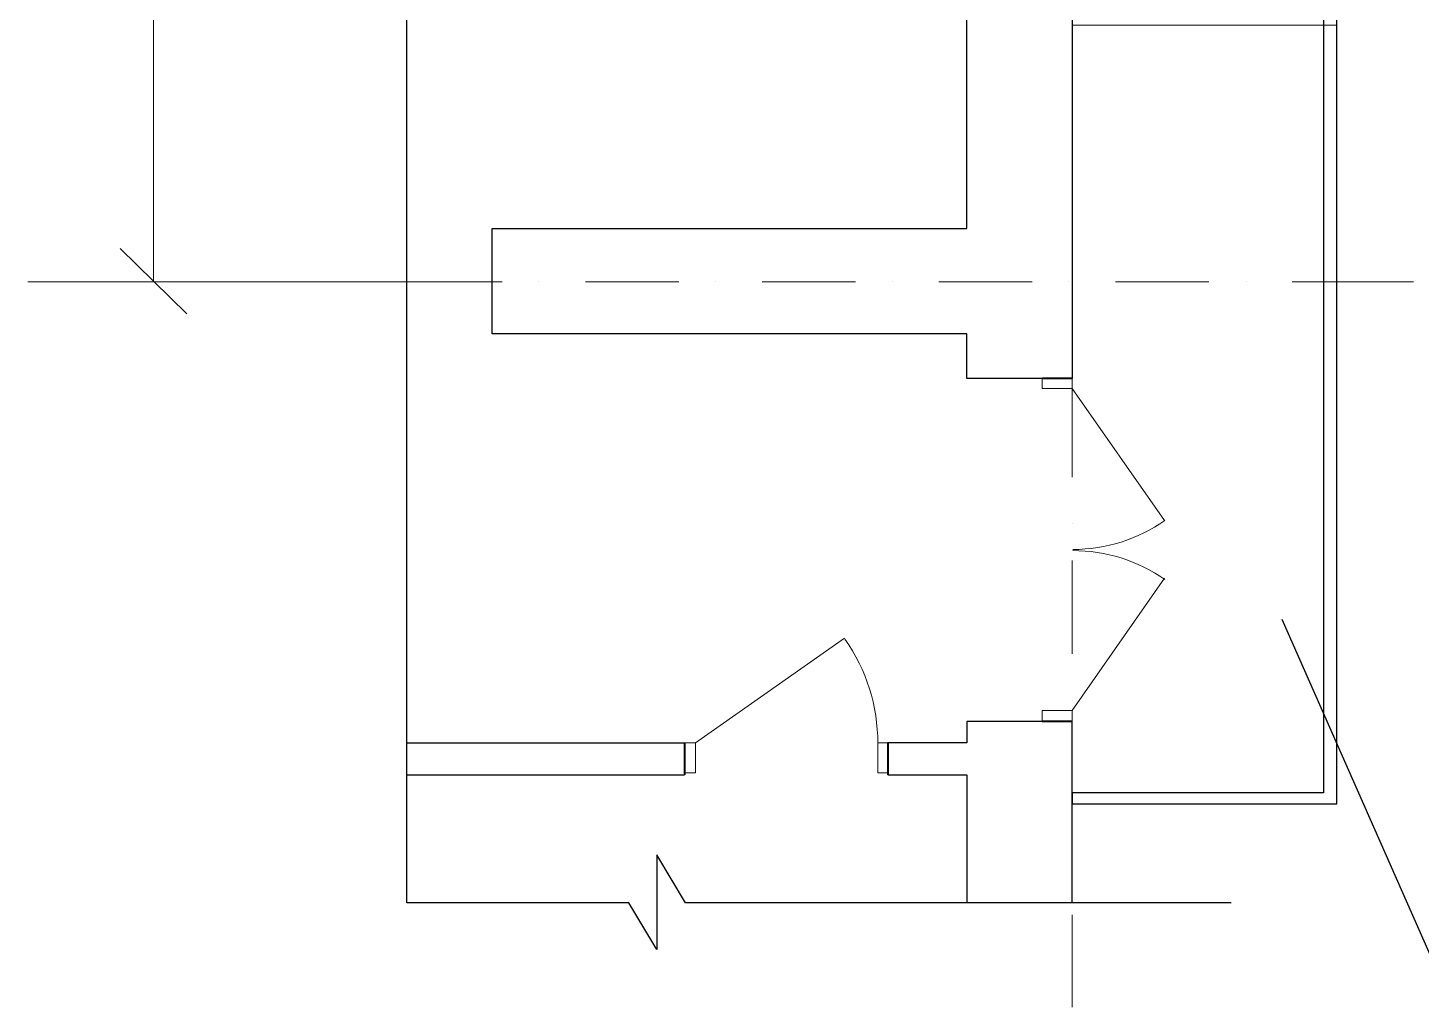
# Model space of a CAD drawing. Header units: millimetres. Extents: x 1372 to 666090, y 1285 to 31551.
# Drawn here: x 553660 to 558890, y 17169 to 20846 of the extents above; entities that cross this region are included whole.
import ezdxf

# ---------------------------------------------------------------- set-up
doc = ezdxf.new("R2010")
doc.units = ezdxf.units.MM
for name, color, linetype in [('PDF _0', 7, 'Continuous'), ('PDF _Аннотация - Общий_Ном._пера__1', 7, 'Continuous'), ('PDF _Двери ArchiCAD_Ном._пера__1', 7, 'Continuous'), ('PDF _Двери ArchiCAD_Ном._пера__21', 7, 'Continuous'), ('PDF _Конструктив - Стены Несущие_Ном._пера__21', 7, 'Continuous')]:
    doc.layers.add(name, color=color, linetype=linetype)
doc.layers.add('PDF _Аннотация - Общий_Ном._пера__3', color=7, linetype='Continuous', true_color=0xff6600)
doc.layers.add('PDF _Двери ArchiCAD_Ном._пера__19', color=7, linetype='Continuous', true_color=0xfafafa)

msp = doc.modelspace()

# ---------------------------------------------------------------- linework, layer by layer
at = {"layer": 'PDF _0', "lineweight": 25}
for points in [[(558177.1, 17561.5), (556129.3, 17561.5), (556020.9, 17740.8), (556020.9, 17386.3), (555916.6, 17561.5), (555082.5, 17561.5), (555082.5, 22357.7), (555282.7, 22457.8), (554861.4, 22457.8), (555082.5, 22553.8), (555082.5, 26799.5)], [(563369.5, 17236.2), (558982, 17236.2), (558368.9, 18625)]]:
    msp.add_lwpolyline(points, dxfattribs=at)
at = {"layer": 'PDF _0', "lineweight": 9}
for points in [[(554131.6, 26032.1), (554131.6, 19892.9)], [(554006.5, 20018), (554256.7, 19771.9)], [(555236.8, 19892.9), (554006.5, 19892.9)]]:
    msp.add_lwpolyline(points, dxfattribs=at)
at = {"layer": 'PDF _Аннотация - Общий_Ном._пера__1', "lineweight": 20}
for points in [[(557580.7, 20835.5), (557580.7, 20485.1)], [(557580.7, 20310), (557580.7, 20310)], [(557580.7, 20172.3), (557580.7, 19822)], [(554110.7, 19892.9), (553660.3, 19892.9)], [(554252.5, 19892.9), (554252.5, 19892.9)], [(554773.9, 19892.9), (554427.7, 19892.9)], [(554915.7, 19892.9), (554915.7, 19892.9)], [(555441.2, 19892.9), (555090.8, 19892.9)], [(555578.8, 19892.9), (555578.8, 19892.9)], [(556104.3, 19892.9), (555754, 19892.9)], [(556241.9, 19892.9), (556241.9, 19892.9)], [(556767.4, 19892.9), (556417.1, 19892.9)], [(556905.1, 19892.9), (556905.1, 19892.9)], [(557430.6, 19892.9), (557080.2, 19892.9)], [(557568.2, 19892.9), (557568.2, 19892.9)], [(558093.7, 19892.9), (557743.4, 19892.9)], [(558235.5, 19892.9), (558235.5, 19892.9)], [(558861.1, 19892.9), (558406.5, 19892.9)], [(557580.7, 19646.8), (557580.7, 19646.8)], [(557580.7, 19509.2), (557580.7, 19158.9)], [(557580.7, 18983.7), (557580.7, 18983.7)], [(557580.7, 18846.1), (557580.7, 18495.7)], [(557580.7, 18320.6), (557580.7, 18320.6)], [(557580.7, 18178.8), (557580.7, 17832.6)], [(557580.7, 17657.4), (557580.7, 17657.4)], [(557580.7, 17515.6), (557580.7, 17169.5)]]:
    msp.add_lwpolyline(points, dxfattribs=at)
at = {"layer": 'PDF _Аннотация - Общий_Ном._пера__3', "lineweight": 20}
msp.add_lwpolyline([(557580.7, 17974.4), (557580.7, 17932.7), (558573.3, 17932.7), (558573.3, 20856.3), (557580.7, 20856.3)], dxfattribs=at)
at = {"layer": 'PDF _Двери ArchiCAD_Ном._пера__1', "lineweight": 20}
for points in [[(557468.1, 19530), (557468.1, 19492.5), (557580.7, 19492.5), (557580.7, 19530)], [(557580.7, 18241.3), (557580.7, 18283), (557468.1, 18283), (557468.1, 18241.3)], [(556125.1, 18162.1), (556166.8, 18162.1), (556166.8, 18049.5), (556125.1, 18049.5)], [(556888.4, 18049.5), (556850.8, 18049.5), (556850.8, 18162.1), (556888.4, 18162.1)]]:
    msp.add_lwpolyline(points, close=True, dxfattribs=at)
for points in [[(557580.7, 19492.5), (557926.9, 18996.2)], [(557580.7, 18283), (557926.9, 18779.3)], [(556166.8, 18162.1), (556725.7, 18554.1)]]:
    msp.add_lwpolyline(points, dxfattribs=at)
at = {"layer": 'PDF _Двери ArchiCAD_Ном._пера__19', "lineweight": 0}
for centre, radius, start, end in [((557582.8, 19490.4), 602.7, 270.0055, 305.0079), ((557582.8, 18280.9), 602.7, 54.9976, 90), ((556168.9, 18160), 681.9, 360, 35.0026)]:
    msp.add_arc(centre, radius, start, end, dxfattribs=at)
at = {"layer": 'PDF _Двери ArchiCAD_Ном._пера__21', "lineweight": 40}
for points in [[(557580.7, 19530), (557468.1, 19530)], [(557580.7, 18241.3), (557468.1, 18241.3)], [(556125.1, 18162.1), (556125.1, 18049.5)], [(556888.4, 18162.1), (556888.4, 18049.5)]]:
    msp.add_lwpolyline(points, dxfattribs=at)
at = {"layer": 'PDF _Конструктив - Стены Несущие_Ном._пера__21', "lineweight": 30}
msp.add_lwpolyline([(557184.5, 20093.1), (557184.5, 25635.9), (555699.7, 25635.9), (555699.7, 25752.6), (555699.7, 26032.1), (557580.7, 26032.1), (557580.7, 19530), (557468.1, 19530), (557184.5, 19530), (557184.5, 19696.9), (555403.6, 19696.9), (555403.6, 19809.5), (555403.6, 20093.1)], close=True, dxfattribs=at)
for points in [[(558523.3, 23717.4), (558523.3, 17974.4), (557580.7, 17974.4), (557580.7, 17932.7), (558573.3, 17932.7), (558573.3, 24021.8), (558523.3, 24021.8)], [(557468.1, 18241.3), (557184.5, 18241.3), (557184.5, 18162.1), (556888.4, 18162.1), (556888.4, 18049.5)], [(557580.7, 17561.5), (557580.7, 18241.3)], [(555082.5, 18162.1), (556125.1, 18162.1), (556125.1, 18049.5)], [(555082.5, 18041.1), (556125.1, 18041.1)], [(556888.4, 18041.1), (557184.5, 18041.1), (557184.5, 17561.5)]]:
    msp.add_lwpolyline(points, dxfattribs=at)
at = {"layer": 'PDF _Конструктив - Стены Несущие_Ном._пера__21', "lineweight": 40}
for points in [[(557580.7, 18241.3), (557468.1, 18241.3)], [(556125.1, 18049.5), (556125.1, 18041.1)], [(556888.4, 18049.5), (556888.4, 18041.1)]]:
    msp.add_lwpolyline(points, dxfattribs=at)

doc.saveas('drawing.dxf')
